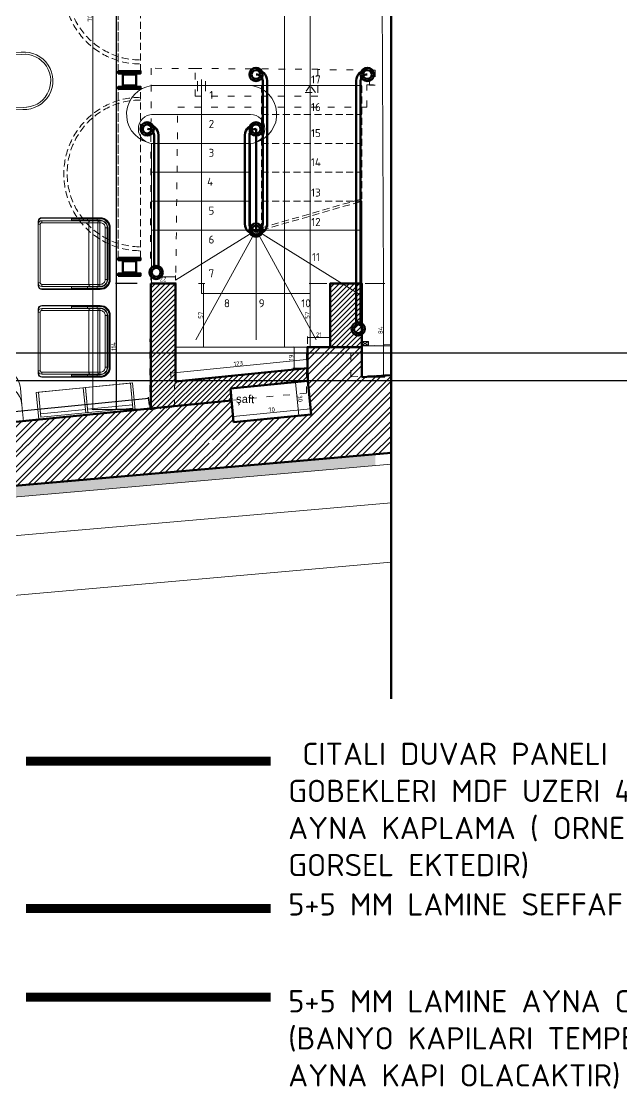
# Model space of a CAD drawing. Header units: inches. Extents: x -3731 to -279, y 59992 to 62726.
# Drawn here: x -1651 to -1111, y 60049 to 61009 of the extents above; entities that cross this region are included whole.
import ezdxf

# ---------------------------------------------------------------- set-up
doc = ezdxf.new("R2010")
doc.units = ezdxf.units.IN
for name, pattern in [('ACAD_ISO03W100', [30, 12, -18]), ('DASHED2', [9.525, 6.35, -3.175]), ('HIDDEN', [9.525, 6.35, -3.175])]:
    doc.linetypes.add(name, pattern=pattern)
for name, color, linetype, lineweight in [('A-DUVAR 0.50', 40, 'Continuous', 50), ('A-YAZI 0.09', 41, 'Continuous', 9), ('A-YAZI 0.15', 190, 'Continuous', 15), ('Auto-Alcipan', 41, 'Continuous', 20), ('Auto-Merdiven', 163, 'Continuous', 9), ('Auto-Mermer', 190, 'Continuous', 15), ('Auto-Metal', 71, 'Continuous', 18), ('Auto-Olcu', 33, 'Continuous', 15), ('Auto-Silik', 251, 'Continuous', 5), ('Auto-Silik_Cizgiler', 47, 'Continuous', 9), ('Auto-SilikCizgiler', 251, 'Continuous', 9), ('Auto-Tefris', 32, 'Continuous', 9), ('BACAHATCH', 8, 'Continuous', 13), ('yazi mekan 020', 9, 'Continuous', 20)]:
    doc.layers.add(name, color=color, linetype=linetype, lineweight=lineweight)
doc.layers.add('S2000-025 Antet', color=7, linetype='Continuous')
doc.layers.add('VİTRACONT', color=1, linetype='Continuous')
doc.styles.add('1-20', font='isocpeur.ttf', dxfattribs={"height": 4})
doc.styles.get("Standard").update_dxf_attribs({"font": 'arial.ttf'})
doc.styles.add('swis721cnbt10', font='isocpeur.ttf', dxfattribs={"height": 10})
doc.dimstyles.new('ölçü 1_20', dxfattribs={"dimtxt": 4, "dimasz": 1, "dimexe": 1, "dimexo": 3, "dimtad": 1, "dimdec": 0, "dimtxsty": '1-20', "dimblk": 'ARCHTICK', "dimcen": 1.5, "dimclrd": 256, "dimclre": 256, "dimclrt": 256, "dimadec": 0, "dimazin": 0, "dimtfac": 1, "dimtdec": 0, "dimtmove": 0, "dimatfit": 3, "dimldrblk": 'ARCHTICK', "dimfxl": 1, "dimlwd": -1, "dimlwe": -1, "dimarcsym": 0})
pattern_1 = [(45, (30432.413, 976.715), (-6.7351921, 6.7351921), []), (45, (30436.903, 976.715), (-6.7351921, 6.7351921), [])]

# ---------------------------------------------------------------- blocks, each defined once
blk = doc.blocks.new('_ARCHTICK')
at = {"color": 0, "linetype": 'ByBlock', "const_width": 0.15}
blk.add_lwpolyline([(-0.5, -0.5), (0.5, 0.5)], dxfattribs=at)
blk = doc.blocks.new('*D95')
at = {"layer": 'Auto-Olcu', "ltscale": 5, "transparency": 16777216}
for p, q in [((-1396.03, 60685.68), (-1405.01, 60684.8)), ((-1404.01, 60684.9), (-1401.02, 60654.57)), ((-1393.03, 60655.36), (-1402.01, 60654.48))]:
    blk.add_line(p, q, dxfattribs=at)
at = {"layer": 'DEFPOINTS', "color": 0, "ltscale": 5, "transparency": 16777216}
for p in [(-1393.04, 60685.98), (-1401.02, 60654.57), (-1390.05, 60655.66)]:
    blk.add_point(p, dxfattribs=at)
at = {"layer": 'Auto-Olcu', "ltscale": 5, "transparency": 16777216}
for p, rotation in [((-1404.01, 60684.9), 95.63713776760653), ((-1401.02, 60654.57), 275.6371377676065)]:
    blk.add_blockref('_ARCHTICK', p, dxfattribs=dict(at, rotation=rotation))
at = {"layer": 'Auto-Olcu', "ltscale": 5, "transparency": 16777216, "insert": (-1399.9, 60669.99), "char_height": 4, "attachment_point": 5, "rotation": 275.63714, "style": '1-20'}
blk.add_mtext('30', dxfattribs=at)
blk = doc.blocks.new('*D96')
at = {"layer": 'Auto-Olcu', "ltscale": 5, "transparency": 16777216}
for p, q in [((-1460, 60651.77), (-1460.31, 60654.82)), ((-1460.21, 60653.83), (-1390.55, 60660.7)), ((-1390.34, 60658.64), (-1390.64, 60661.7))]:
    blk.add_line(p, q, dxfattribs=at)
at = {"layer": 'DEFPOINTS', "color": 0, "ltscale": 5, "transparency": 16777216}
for p in [(-1390.55, 60660.7), (-1390.05, 60655.66), (-1459.71, 60648.78)]:
    blk.add_point(p, dxfattribs=at)
at = {"layer": 'Auto-Olcu', "ltscale": 5, "transparency": 16777216}
for p, rotation in [((-1460.21, 60653.83), 185.637137767599), ((-1390.55, 60660.7), 5.637137767599007)]:
    blk.add_blockref('_ARCHTICK', p, dxfattribs=dict(at, rotation=rotation))
at = {"layer": 'Auto-Olcu', "ltscale": 5, "transparency": 16777216, "insert": (-1425.63, 60659.88), "char_height": 4, "attachment_point": 5, "rotation": 5.63714, "style": '1-20'}
blk.add_mtext('70', dxfattribs=at)
blk = doc.blocks.new('*D135')
at = {"layer": 'Auto-Olcu', "ltscale": 5, "transparency": 16777216}
for p, q in [((-1491.35, 60773.52), (-1485.71, 60773.52)), ((-1486.71, 60773.52), (-1486.72, 60716.35)), ((-1491.36, 60716.36), (-1485.72, 60716.35))]:
    blk.add_line(p, q, dxfattribs=at)
at = {"layer": 'DEFPOINTS', "color": 0, "ltscale": 5, "transparency": 16777216}
for p in [(-1494.35, 60773.52), (-1494.36, 60716.36), (-1486.72, 60716.35)]:
    blk.add_point(p, dxfattribs=at)
at = {"layer": 'Auto-Olcu', "ltscale": 5, "transparency": 16777216}
for p, rotation in [((-1486.71, 60773.52), 89.9909051045789), ((-1486.72, 60716.35), 269.9909051045789)]:
    blk.add_blockref('_ARCHTICK', p, dxfattribs=dict(at, rotation=rotation))
at = {"layer": 'Auto-Olcu', "ltscale": 5, "transparency": 16777216, "insert": (-1489.34, 60744.94), "char_height": 4, "attachment_point": 5, "rotation": 89.99091, "style": '1-20'}
blk.add_mtext('57', dxfattribs=at)
blk = doc.blocks.new('*D136')
at = {"layer": 'Auto-Olcu', "ltscale": 5, "transparency": 16777216}
for p, q in [((-1516.42, 60692.92), (-1394.15, 60704.99)), ((-1393.69, 60700.31), (-1394.25, 60705.99)), ((-1515.96, 60688.24), (-1516.52, 60693.91))]:
    blk.add_line(p, q, dxfattribs=at)
at = {"layer": 'DEFPOINTS', "color": 0, "ltscale": 5, "transparency": 16777216}
for p in [(-1394.15, 60704.99), (-1393.39, 60697.33), (-1515.67, 60685.26)]:
    blk.add_point(p, dxfattribs=at)
at = {"layer": 'Auto-Olcu', "ltscale": 5, "transparency": 16777216}
for p, rotation in [((-1394.15, 60704.99), 5.639309494919774), ((-1516.42, 60692.92), 185.6393094949198)]:
    blk.add_blockref('_ARCHTICK', p, dxfattribs=dict(at, rotation=rotation))
at = {"layer": 'Auto-Olcu', "ltscale": 5, "transparency": 16777216, "insert": (-1455.54, 60701.57), "char_height": 4, "attachment_point": 5, "rotation": 5.63931, "style": '1-20'}
blk.add_mtext('123', dxfattribs=at)
blk = doc.blocks.new('*D137')
at = {"layer": 'Auto-Olcu', "ltscale": 5, "transparency": 16777216}
for p, q in [((-1396.39, 60716.36), (-1406.35, 60716.36)), ((-1405.35, 60697.33), (-1405.35, 60716.36)), ((-1396.39, 60697.33), (-1406.35, 60697.33))]:
    blk.add_line(p, q, dxfattribs=at)
at = {"layer": 'DEFPOINTS', "color": 0, "ltscale": 5, "transparency": 16777216}
for p in [(-1405.35, 60716.36), (-1393.39, 60716.36), (-1393.39, 60697.33)]:
    blk.add_point(p, dxfattribs=at)
at = {"layer": 'Auto-Olcu', "ltscale": 5, "transparency": 16777216}
for p, rotation in [((-1405.35, 60716.36), 90), ((-1405.35, 60697.33), 270)]:
    blk.add_blockref('_ARCHTICK', p, dxfattribs=dict(at, rotation=rotation))
at = {"layer": 'Auto-Olcu', "ltscale": 5, "transparency": 16777216, "insert": (-1407.97, 60706.84), "char_height": 4, "attachment_point": 5, "rotation": 90, "style": '1-20'}
blk.add_mtext('19', dxfattribs=at)
blk = doc.blocks.new('*D138')
at = {"layer": 'Auto-Olcu', "ltscale": 5, "transparency": 16777216}
for p, q in [((-1393.39, 60719.36), (-1393.39, 60725.84)), ((-1393.39, 60724.84), (-1372.84, 60724.84)), ((-1372.84, 60719.36), (-1372.84, 60725.84))]:
    blk.add_line(p, q, dxfattribs=at)
at = {"layer": 'DEFPOINTS', "color": 0, "ltscale": 5, "transparency": 16777216}
for p in [(-1372.84, 60724.84), (-1393.39, 60716.36), (-1372.84, 60716.36)]:
    blk.add_point(p, dxfattribs=at)
at = {"layer": 'Auto-Olcu', "ltscale": 5, "transparency": 16777216, "rotation": 180}
blk.add_blockref('_ARCHTICK', (-1393.39, 60724.84), dxfattribs=at)
at = {"layer": 'Auto-Olcu', "ltscale": 5, "transparency": 16777216}
blk.add_blockref('_ARCHTICK', (-1372.84, 60724.84), dxfattribs=at)
at = {"layer": 'Auto-Olcu', "ltscale": 5, "transparency": 16777216, "insert": (-1383.11, 60727.46), "char_height": 4, "attachment_point": 5, "style": '1-20'}
blk.add_mtext('21', dxfattribs=at)
blk = doc.blocks.new('*D140')
at = {"layer": 'Auto-Olcu', "ltscale": 5, "transparency": 16777216}
for p, q in [((-1341.48, 61308.94), (-1326.51, 61309.01)), ((-1327.51, 61309.01), (-1324.82, 60773.62)), ((-1341.48, 60773.53), (-1323.82, 60773.62))]:
    blk.add_line(p, q, dxfattribs=at)
at = {"layer": 'DEFPOINTS', "color": 0, "ltscale": 5, "transparency": 16777216}
for p in [(-1344.48, 61308.92), (-1344.48, 60773.52), (-1324.82, 60773.62)]:
    blk.add_point(p, dxfattribs=at)
at = {"layer": 'Auto-Olcu', "ltscale": 5, "transparency": 16777216}
for p, rotation in [((-1327.51, 61309.01), 90.28852393795597), ((-1324.82, 60773.62), 270.288523937956)]:
    blk.add_blockref('_ARCHTICK', p, dxfattribs=dict(at, rotation=rotation))
at = {"layer": 'Auto-Olcu', "ltscale": 5, "transparency": 16777216, "insert": (-1323.54, 61041.33), "char_height": 4, "attachment_point": 5, "rotation": 270.28852, "style": '1-20'}
blk.add_mtext('535', dxfattribs=at)
blk = doc.blocks.new('*D141')
at = {"layer": 'Auto-Olcu', "ltscale": 5, "transparency": 16777216}
for p, q in [((-1341.48, 60773.52), (-1323.86, 60773.52)), ((-1324.86, 60773.52), (-1324.86, 60689.31)), ((-1341.48, 60689.31), (-1323.86, 60689.31))]:
    blk.add_line(p, q, dxfattribs=at)
at = {"layer": 'DEFPOINTS', "color": 0, "ltscale": 5, "transparency": 16777216}
for p in [(-1344.48, 60773.52), (-1344.48, 60689.31), (-1324.86, 60689.31)]:
    blk.add_point(p, dxfattribs=at)
at = {"layer": 'Auto-Olcu', "ltscale": 5, "transparency": 16777216}
for p, rotation in [((-1324.86, 60773.52), 90), ((-1324.86, 60689.31), 270)]:
    blk.add_blockref('_ARCHTICK', p, dxfattribs=dict(at, rotation=rotation))
at = {"layer": 'Auto-Olcu', "ltscale": 5, "transparency": 16777216, "insert": (-1327.49, 60731.41), "char_height": 4, "attachment_point": 5, "rotation": 90, "style": '1-20'}
blk.add_mtext('84', dxfattribs=at)
blk = doc.blocks.new('*D143')
at = {"layer": 'Auto-Olcu', "ltscale": 5, "transparency": 16777216}
for p, q in [((-1376.07, 61308.92), (-1391.85, 61308.92)), ((-1390.85, 61308.92), (-1390.86, 60773.52)), ((-1375.84, 60773.52), (-1391.86, 60773.52))]:
    blk.add_line(p, q, dxfattribs=at)
at = {"layer": 'DEFPOINTS', "color": 0, "ltscale": 5, "transparency": 16777216}
for p in [(-1373.07, 61308.92), (-1390.86, 60773.52), (-1372.84, 60773.52)]:
    blk.add_point(p, dxfattribs=at)
at = {"layer": 'Auto-Olcu', "ltscale": 5, "transparency": 16777216}
for p, rotation in [((-1390.85, 61308.92), 89.99893889275977), ((-1390.86, 60773.52), 269.9989388927598)]:
    blk.add_blockref('_ARCHTICK', p, dxfattribs=dict(at, rotation=rotation))
at = {"layer": 'Auto-Olcu', "ltscale": 5, "transparency": 16777216, "insert": (-1393.48, 61041.22), "char_height": 4, "attachment_point": 5, "rotation": 89.99894, "style": '1-20'}
blk.add_mtext('535', dxfattribs=at)
blk = doc.blocks.new('*D144')
at = {"layer": 'Auto-Olcu', "ltscale": 5, "transparency": 16777216}
for p, q in [((-1375.84, 60773.52), (-1391.86, 60773.52)), ((-1390.86, 60773.52), (-1390.86, 60716.36)), ((-1375.84, 60716.36), (-1391.86, 60716.36))]:
    blk.add_line(p, q, dxfattribs=at)
at = {"layer": 'DEFPOINTS', "color": 0, "ltscale": 5, "transparency": 16777216}
for p in [(-1372.84, 60773.52), (-1390.86, 60716.36), (-1372.84, 60716.36)]:
    blk.add_point(p, dxfattribs=at)
at = {"layer": 'Auto-Olcu', "ltscale": 5, "transparency": 16777216}
for p, rotation in [((-1390.86, 60773.52), 89.99893889275977), ((-1390.86, 60716.36), 269.9989388927598)]:
    blk.add_blockref('_ARCHTICK', p, dxfattribs=dict(at, rotation=rotation))
at = {"layer": 'Auto-Olcu', "ltscale": 5, "transparency": 16777216, "insert": (-1393.49, 60744.94), "char_height": 4, "attachment_point": 5, "rotation": 89.99894, "style": '1-20'}
blk.add_mtext('57', dxfattribs=at)
blk = doc.blocks.new('*D145')
at = {"layer": 'Auto-Olcu', "ltscale": 5, "transparency": 16777216}
for p, q in [((-1375.8, 61442.69), (-1415, 61442.7)), ((-1414.04, 60716.36), (-1414, 61442.7)), ((-1375.84, 60716.36), (-1415.04, 60716.36))]:
    blk.add_line(p, q, dxfattribs=at)
at = {"layer": 'DEFPOINTS', "color": 0, "ltscale": 5, "transparency": 16777216}
for p in [(-1414, 61442.7), (-1372.8, 61442.69), (-1372.84, 60716.36)]:
    blk.add_point(p, dxfattribs=at)
at = {"layer": 'Auto-Olcu', "ltscale": 5, "transparency": 16777216}
for p, rotation in [((-1414, 61442.7), 89.99695626292811), ((-1414.04, 60716.36), 269.9969562629281)]:
    blk.add_blockref('_ARCHTICK', p, dxfattribs=dict(at, rotation=rotation))
at = {"layer": 'Auto-Olcu', "ltscale": 5, "transparency": 16777216, "insert": (-1416.64, 61079.53), "char_height": 4, "attachment_point": 5, "rotation": 89.99696, "style": '1-20'}
blk.add_mtext('726', dxfattribs=at)
blk = doc.blocks.new('*D152')
at = {"layer": 'Auto-Olcu', "ltscale": 5, "transparency": 16777216}
for p, q in [((-1546.54, 61367.55), (-1587.34, 61367.55)), ((-1586.34, 61367.55), (-1586.34, 60660.02)), ((-1546.98, 60660.02), (-1587.34, 60660.02))]:
    blk.add_line(p, q, dxfattribs=at)
at = {"layer": 'DEFPOINTS', "color": 0, "ltscale": 5, "transparency": 16777216}
for p in [(-1543.54, 61367.55), (-1586.34, 60660.02), (-1543.98, 60660.02)]:
    blk.add_point(p, dxfattribs=at)
at = {"layer": 'Auto-Olcu', "ltscale": 5, "transparency": 16777216}
for p, rotation in [((-1586.34, 61367.55), 90), ((-1586.34, 60660.02), 270)]:
    blk.add_blockref('_ARCHTICK', p, dxfattribs=dict(at, rotation=rotation))
at = {"layer": 'Auto-Olcu', "ltscale": 5, "transparency": 16777216, "insert": (-1588.96, 61013.78), "char_height": 4, "attachment_point": 5, "rotation": 90, "style": '1-20'}
blk.add_mtext('708', dxfattribs=at)
blk = doc.blocks.new('fjtyu')
at = {"layer": 'Auto-Metal'}
for p, q in [((5.8, 3.8), (0.2, 0.2)), ((5.8, 0.2), (0.2, 3.8))]:
    blk.add_line(p, q, dxfattribs=at)
for points in [[(0, 4), (6, 4), (6, 0), (0, 0)], [(0.2, 3.8), (5.8, 3.8), (5.8, 0.2), (0.2, 0.2)]]:
    blk.add_lwpolyline(points, close=True, dxfattribs=at)
blk = doc.blocks.new('mghh')
at = {"layer": 'A-DUVAR 0.50'}
for points in [[(-66467.04, 54547.04), (-66467.04, 54567.04), (-66465.04, 54567.04), (-66465.04, 54547.04)], [(-66465.04, 54552.04), (-66465.04, 54562.04), (-66464.04, 54562.04), (-66464.04, 54552.04)], [(-66454.04, 54563.04), (-66454.04, 54551.04), (-66464.04, 54551.04), (-66464.04, 54563.04)], [(-66453.04, 54552.04), (-66453.04, 54562.04), (-66454.04, 54562.04), (-66454.04, 54552.04)], [(-66451.04, 54547.04), (-66451.04, 54567.04), (-66453.04, 54567.04), (-66453.04, 54547.04)], [(-66299.04, 54547.04), (-66299.04, 54567.04), (-66297.04, 54567.04), (-66297.04, 54547.04)], [(-66297.04, 54552.04), (-66297.04, 54562.04), (-66296.04, 54562.04), (-66296.04, 54552.04)], [(-66286.04, 54563.04), (-66286.04, 54551.04), (-66296.04, 54551.04), (-66296.04, 54563.04)], [(-66285.04, 54552.04), (-66285.04, 54562.04), (-66286.04, 54562.04), (-66286.04, 54552.04)], [(-66283.04, 54547.04), (-66283.04, 54567.04), (-66285.04, 54567.04), (-66285.04, 54547.04)], [(-66131.04, 54547.04), (-66131.04, 54567.04), (-66129.04, 54567.04), (-66129.04, 54547.04)], [(-66131.04, 54547.04), (-66131.04, 54567.04), (-66129.04, 54567.04), (-66129.04, 54547.04)], [(-66129.04, 54552.04), (-66129.04, 54562.04), (-66128.04, 54562.04), (-66128.04, 54552.04)], [(-66118.04, 54563.04), (-66118.04, 54551.04), (-66128.04, 54551.04), (-66128.04, 54563.04)], [(-66117.04, 54552.04), (-66117.04, 54562.04), (-66118.04, 54562.04), (-66118.04, 54552.04)], [(-66115.04, 54547.04), (-66115.04, 54567.04), (-66117.04, 54567.04), (-66117.04, 54547.04)], [(-65963.04, 54547.04), (-65963.04, 54567.04), (-65961.04, 54567.04), (-65961.04, 54547.04)], [(-65963.04, 54547.04), (-65963.04, 54567.04), (-65961.04, 54567.04), (-65961.04, 54547.04)], [(-65961.04, 54552.04), (-65961.04, 54562.04), (-65960.04, 54562.04), (-65960.04, 54552.04)], [(-65950.04, 54563.04), (-65950.04, 54551.04), (-65960.04, 54551.04), (-65960.04, 54563.04)], [(-65949.04, 54552.04), (-65949.04, 54562.04), (-65950.04, 54562.04), (-65950.04, 54552.04)], [(-65947.04, 54547.04), (-65947.04, 54567.04), (-65949.04, 54567.04), (-65949.04, 54547.04)]]:
    blk.add_lwpolyline(points, close=True, dxfattribs=at)
at = {"layer": 'Auto-Silik', "linetype": 'HIDDEN'}
for p, q in [((-66299.04, 54567.04), (-66451.04, 54567.04)), ((-66131.04, 54567.04), (-66283.04, 54567.04)), ((-65963.04, 54567.04), (-66115.04, 54567.04)), ((-66299.04, 54547.04), (-66451.04, 54547.04)), ((-66131.04, 54547.04), (-66283.04, 54547.04)), ((-65963.04, 54547.04), (-66115.04, 54547.04))]:
    blk.add_line(p, q, dxfattribs=at)
for centre in [(-66375.04, 54567.04), (-66207.04, 54567.04), (-66039.04, 54567.04)]:
    blk.add_arc(centre, 66, 180, 0, dxfattribs=at)
blk = doc.blocks.new('*D36')
at = {"layer": 'Auto-Olcu', "ltscale": 5, "transparency": 16777216}
for p, q in [((-71840.47, 44944.75), (-71840.47, 44940.64)), ((-71818.23, 44941.64), (-71840.47, 44941.64)), ((-71818.23, 44944.75), (-71818.23, 44940.64))]:
    blk.add_line(p, q, dxfattribs=at)
at = {"layer": 'DEFPOINTS', "color": 0, "ltscale": 5, "transparency": 16777216}
for p in [(-71840.47, 44947.75), (-71840.47, 44941.64), (-71818.23, 44947.75)]:
    blk.add_point(p, dxfattribs=at)
at = {"layer": 'Auto-Olcu', "ltscale": 5, "transparency": 16777216, "rotation": 180}
blk.add_blockref('_ARCHTICK', (-71840.47, 44941.64), dxfattribs=at)
at = {"layer": 'Auto-Olcu', "ltscale": 5, "transparency": 16777216}
blk.add_blockref('_ARCHTICK', (-71818.23, 44941.64), dxfattribs=at)
at = {"layer": 'Auto-Olcu', "ltscale": 5, "transparency": 16777216, "insert": (-71829.35, 44944.26), "char_height": 4, "attachment_point": 5, "style": '1-20'}
blk.add_mtext('22', dxfattribs=at)
blk = doc.blocks.new('mhjghj')
at = {"layer": 'Auto-Tefris'}
for p, q in [((8354.12, -2954.26), (8369.87, -2954.26)), ((8354.12, -2954.57), (8369.87, -2954.57)), ((8354.12, -2954.89), (8369.87, -2954.89)), ((8369.87, -2955.83), (8354.12, -2955.83)), ((8354.12, -2957.41), (8354.12, -2956.15)), ((8369.87, -2956.15), (8354.12, -2956.15)), ((8369.87, -2957.41), (8354.12, -2957.41)), ((8386.36, -2954.26), (8369.87, -2954.26)), ((8386.36, -2954.57), (8369.87, -2954.57)), ((8386.36, -2954.89), (8369.87, -2954.89)), ((8369.87, -2955.83), (8386.36, -2955.83)), ((8369.87, -2956.15), (8386.36, -2956.15)), ((8369.87, -2957.41), (8386.36, -2957.41)), ((8386.36, -2957.41), (8386.36, -2956.15)), ((8347.82, -2960.56), (8347.82, -2994.22)), ((8348.13, -2960.56), (8348.13, -2962.45)), ((8348.13, -2962.45), (8348.13, -2968.23)), ((8348.45, -2962.45), (8348.13, -2962.45)), ((8348.45, -2960.56), (8348.45, -2962.45)), ((8349.39, -2962.45), (8348.45, -2962.45)), ((8348.45, -2962.45), (8348.45, -2968.53)), ((8349.39, -2962.45), (8349.39, -2960.56)), ((8349.39, -2968.53), (8349.39, -2962.45)), ((8349.71, -2962.45), (8349.39, -2962.45)), ((8349.71, -2960.56), (8349.71, -2960.85)), ((8349.71, -2962.45), (8349.71, -2960.85)), ((8350.97, -2960.85), (8349.71, -2960.85)), ((8349.71, -2968.23), (8349.71, -2962.45)), ((8350.97, -2960.56), (8350.97, -2960.85)), ((8350.97, -2962.07), (8350.97, -2960.85)), ((8350.97, -2960.85), (8369.87, -2960.85)), ((8350.97, -2967.64), (8350.97, -2962.07)), ((8350.97, -2962.07), (8369.87, -2962.07)), ((8389.51, -2960.85), (8369.87, -2960.85)), ((8389.51, -2962.07), (8369.87, -2962.07)), ((8389.51, -2960.56), (8389.51, -2960.85)), ((8389.51, -2962.07), (8389.51, -2960.85)), ((8389.51, -2960.85), (8390.77, -2960.85)), ((8389.51, -2967.64), (8389.51, -2962.07)), ((8390.77, -2960.56), (8390.77, -2960.85)), ((8390.77, -2962.45), (8390.77, -2960.85)), ((8390.77, -2968.23), (8390.77, -2962.45)), ((8390.77, -2962.45), (8391.08, -2962.45)), ((8391.08, -2962.45), (8391.08, -2960.56)), ((8391.08, -2968.53), (8391.08, -2962.45)), ((8391.08, -2962.45), (8392.03, -2962.45)), ((8392.03, -2960.56), (8392.03, -2962.45)), ((8392.03, -2962.45), (8392.03, -2968.53)), ((8392.03, -2962.45), (8392.34, -2962.45)), ((8392.34, -2960.56), (8392.34, -2962.45)), ((8392.34, -2962.45), (8392.34, -2968.23)), ((8392.66, -2960.56), (8392.66, -2994.22)), ((8348.13, -2968.24), (8348.13, -2978.1)), ((8349.39, -2968.53), (8348.45, -2968.53)), ((8348.45, -2968.53), (8348.45, -2978.42)), ((8349.39, -2978.42), (8349.39, -2968.53)), ((8349.71, -2972.84), (8349.71, -2968.24)), ((8349.71, -2997.05), (8349.71, -2972.84)), ((8350.97, -2967.68), (8350.97, -2967.64)), ((8369.87, -2967.64), (8350.97, -2967.64)), ((8350.97, -2967.68), (8369.87, -2967.68)), ((8350.97, -2997.05), (8350.97, -2967.68)), ((8369.87, -2967.64), (8389.51, -2967.64)), ((8389.51, -2967.68), (8369.87, -2967.68)), ((8389.51, -2967.68), (8389.51, -2967.64)), ((8389.51, -2997.05), (8389.51, -2967.68)), ((8390.77, -2972.84), (8390.77, -2968.24)), ((8390.77, -2997.05), (8390.77, -2972.84)), ((8391.08, -2978.42), (8391.08, -2968.53)), ((8391.08, -2968.53), (8392.03, -2968.53)), ((8392.03, -2968.53), (8392.03, -2978.42)), ((8392.34, -2968.24), (8392.34, -2978.1)), ((8348.13, -2978.11), (8348.13, -2994.22)), ((8349.39, -2978.42), (8348.45, -2978.42)), ((8391.08, -2978.42), (8392.03, -2978.42)), ((8392.34, -2978.11), (8392.34, -2994.22)), ((8347.82, -2997.05), (8347.82, -2994.22)), ((8348.13, -2997.05), (8348.13, -2994.22)), ((8350.97, -2997.05), (8349.71, -2997.05)), ((8350.77, -2998.94), (8350.02, -2998.94)), ((8351.91, -2999.26), (8350.02, -2999.26)), ((8351.91, -2999.26), (8351.91, -2998)), ((8369.87, -2998), (8351.91, -2998)), ((8351.91, -2999.26), (8388.56, -2999.26)), ((8369.87, -2998), (8388.56, -2998)), ((8388.56, -2999.26), (8388.56, -2998)), ((8388.56, -2999.26), (8390.45, -2999.26)), ((8389.51, -2997.05), (8390.77, -2997.05)), ((8389.7, -2998.94), (8390.45, -2998.94)), ((8392.34, -2997.05), (8392.34, -2994.22)), ((8392.66, -2997.05), (8392.66, -2994.22))]:
    blk.add_line(p, q, dxfattribs=at)
blk.add_lwpolyline([(8390.45, -2999.26, 0.414214), (8392.66, -2997.05), (8392.66, -2960.56, 0.414214), (8386.36, -2954.26), (8354.12, -2954.26, 0.414214), (8347.82, -2960.56), (8347.82, -2997.05, 0.414214), (8350.02, -2999.26)], format="xyb", close=True, dxfattribs=at)
for centre, radius, start, end in [((8354.12, -2960.56), 6.3, 90, 180), ((8354.12, -2960.56), 5.99, 90, 180), ((8354.11, -2960.56), 3.15, 89.99335, 180.00665), ((8386.36, -2960.56), 6.3, 360, 90), ((8386.36, -2960.56), 5.98, 0, 90), ((8386.36, -2960.56), 3.15, 359.99335, 90.00665), ((8350.97, -2966.42), 1.26, 180.3951, 181.34737), ((8350.97, -2966.42), 1.26, 186.25296, 270), ((8389.51, -2966.42), 1.26, 270, 353.74704), ((8389.51, -2966.42), 1.26, 358.65263, 359.6049), ((8350.02, -2997.05), 2.2, 180, 270), ((8350.02, -2997.05), 1.89, 180, 270), ((8351.91, -2997.05), 2.2, 179.99506, 270.00494), ((8351.91, -2997.05), 0.945, 179.99506, 270.00494), ((8388.56, -2997.05), 2.2, 269.99506, 0.00494), ((8388.56, -2997.05), 0.945, 269.99506, 0.00494), ((8390.45, -2997.05), 2.21, 270, 0), ((8390.45, -2997.05), 1.89, 270, 0)]:
    blk.add_arc(centre, radius, start, end, dxfattribs=at)
for points, knots in [([(8354.12, -2954.89), (8353.4, -2954.89), (8351.92, -2955.17), (8349.99, -2956.43), (8348.73, -2958.36), (8348.44, -2959.84), (8348.45, -2960.56)], [0, 0, 0, 0, 33.925525, 70.684049, 107.442573, 141.368098, 141.368098, 141.368098, 141.368098]), ([(8354.12, -2955.83), (8353.52, -2955.83), (8352.28, -2956.07), (8350.68, -2957.12), (8349.63, -2958.73), (8349.39, -2959.96), (8349.39, -2960.56)], [0, 0, 0, 0, 28.271271, 58.903374, 89.535478, 117.806748, 117.806748, 117.806748, 117.806748]), ([(8354.12, -2956.15), (8353.56, -2956.15), (8352.41, -2956.37), (8350.91, -2957.35), (8349.93, -2958.85), (8349.7, -2960), (8349.71, -2960.56)], [0, 0, 0, 0, 18.847514, 39.268916, 59.690318, 78.537832, 78.537832, 78.537832, 78.537832]), ([(8386.36, -2954.89), (8387.07, -2954.89), (8388.55, -2955.17), (8390.48, -2956.43), (8391.74, -2958.36), (8392.03, -2959.84), (8392.03, -2960.56)], [0, 0, 0, 0, 33.925525, 70.684049, 107.442573, 141.368098, 141.368098, 141.368098, 141.368098]), ([(8386.36, -2955.83), (8386.95, -2955.83), (8388.19, -2956.07), (8389.79, -2957.12), (8390.84, -2958.73), (8391.08, -2959.96), (8391.08, -2960.56)], [0, 0, 0, 0, 28.271271, 58.903374, 89.535478, 117.806748, 117.806748, 117.806748, 117.806748]), ([(8386.36, -2956.15), (8386.91, -2956.15), (8388.06, -2956.37), (8389.56, -2957.35), (8390.55, -2958.85), (8390.77, -2960), (8390.77, -2960.56)], [0, 0, 0, 0, 18.847514, 39.268916, 59.690318, 78.537832, 78.537832, 78.537832, 78.537832]), ([(8348.13, -2978.1), (8348.13, -2978.12), (8348.13, -2978.16), (8348.16, -2978.24), (8348.21, -2978.33), (8348.32, -2978.41), (8348.4, -2978.42), (8348.45, -2978.42)], [0, 0, 0, 0, 0.989477, 1.994173, 3.98896, 5.990466, 7.992811, 7.992811, 7.992811, 7.992811]), ([(8349.39, -2978.42), (8349.41, -2978.42), (8349.44, -2978.42), (8349.52, -2978.4), (8349.61, -2978.34), (8349.68, -2978.24), (8349.7, -2978.15), (8349.7, -2978.11)], [0, 0, 0, 0, 0.807232, 1.80366, 3.801262, 5.798793, 7.743677, 7.743677, 7.743677, 7.743677]), ([(8391.08, -2978.42), (8391.06, -2978.42), (8391.03, -2978.42), (8390.95, -2978.4), (8390.86, -2978.34), (8390.79, -2978.24), (8390.77, -2978.15), (8390.77, -2978.11)], [0, 0, 0, 0, 0.807232, 1.80366, 3.801262, 5.798793, 7.743677, 7.743677, 7.743677, 7.743677]), ([(8392.34, -2978.1), (8392.34, -2978.12), (8392.34, -2978.16), (8392.31, -2978.24), (8392.26, -2978.33), (8392.15, -2978.41), (8392.07, -2978.42), (8392.03, -2978.42)], [0, 0, 0, 0, 0.989477, 1.994173, 3.98896, 5.990466, 7.992811, 7.992811, 7.992811, 7.992811])]:
    blk.add_open_spline(points, degree=3, knots=knots, dxfattribs=at)
for points, weights in [([(8349.71, -2960.85), (8349.71, -2962.07), (8350.97, -2962.07)], [1, 0.707106781187, 1]), ([(8350.97, -2967.64), (8349.71, -2967.64), (8349.71, -2966.42)], [1, 0.707106781187, 1]), ([(8390.77, -2960.85), (8390.77, -2962.07), (8389.51, -2962.07)], [1, 0.707106781187, 1]), ([(8389.51, -2967.64), (8390.77, -2967.64), (8390.77, -2966.42)], [1, 0.707106781187, 1]), ([(8348.45, -2968.53), (8348.13, -2968.53), (8348.13, -2968.23)], [1, 0.707106781014, 1]), ([(8349.71, -2968.23), (8349.71, -2968.53), (8349.39, -2968.53)], [1, 0.707106781015, 1]), ([(8390.77, -2968.23), (8390.77, -2968.53), (8391.08, -2968.53)], [1, 0.707106781015, 1]), ([(8392.03, -2968.53), (8392.34, -2968.53), (8392.34, -2968.23)], [1, 0.707106781014, 1])]:
    blk.add_rational_spline(points, weights, degree=2, dxfattribs=at)
blk = doc.blocks.new('RT2')
at = {"layer": 'Auto-Tefris'}
for p, q in [((142.9, -17093.6), (115, -17118.6)), ((190.6, -17139), (150.3, -17094)), ((137.9, -17101.6), (116.8, -17120.5)), ((161.1, -17169), (181.7, -17150.5)), ((162.7, -17171), (190.2, -17146.5)), ((114.3, -17166.7), (114.4, -17166.8)), ((114.4, -17166.8), (114.3, -17166.7))]:
    blk.add_line(p, q, dxfattribs=at)
for centre, radius, start, end in [((146.4, -17097.5), 5.25, 41.8311, 131.8311), ((131.5, -17105.6), 2.58, 11.2162, 72.446), ((135.4, -17102.1), 2.58, 11.2162, 72.446), ((140.8, -17143), 35.6, 127.0222, 315.6258), ((140.8, -17143), 32.9, 127.0222, 315.6258), ((180.9, -17153), 2.58, 11.2162, 72.446), ((186.7, -17142.6), 5.25, 311.8311, 41.8311), ((177, -17156.5), 2.58, 11.2162, 72.446)]:
    blk.add_arc(centre, radius, start, end, dxfattribs=at)
blk = doc.blocks.new('hjkhjky')
at = {"layer": 'A-DUVAR 0.50'}
for p, q in [((-72006.98, 44765.35), (-72006.98, 44985.21)), ((-72002.98, 44765.32), (-72002.98, 44984.97)), ((-71825.2, 44814.31), (-71825.2, 44934.41)), ((-71821.2, 44814.31), (-71821.2, 44934.18)), ((-71922.85, 44894.18), (-71922.85, 44854.25)), ((-71918.85, 44894.18), (-71918.85, 44854.25)), ((-71912.86, 44899.75), (-71912.86, 44808.75)), ((-71906.86, 44894.18), (-71906.86, 44854.25)), ((-71902.86, 44894.18), (-71902.86, 44854.25)), ((-71922.85, 44765.32), (-71922.85, 44854.25)), ((-71918.85, 44765.35), (-71918.85, 44854.25)), ((-71906.86, 44814.32), (-71906.86, 44854.25)), ((-71902.86, 44814.32), (-71902.86, 44854.25))]:
    blk.add_line(p, q, dxfattribs=at)
for centre, radius in [((-72004.78, 44988.55), 6), ((-72004.78, 44988.55), 4), ((-71822.99, 44937.75), 6), ((-71822.99, 44937.75), 4), ((-71912.86, 44899.75), 6), ((-71912.86, 44899.75), 4), ((-71912.86, 44808.75), 6), ((-71815, 44808.75), 6), ((-71912.86, 44808.75), 4), ((-71815, 44808.75), 4), ((-72012.98, 44759.75), 6), ((-71912.86, 44759.75), 6), ((-72012.98, 44759.75), 4), ((-71912.86, 44759.75), 4)]:
    blk.add_circle(centre, radius, dxfattribs=at)
for centre, radius, start, end in [((-71913.15, 44894.05), 9.7, 87.05094, 179.26285), ((-71912.56, 44894.05), 9.7, 0.73715, 92.94906), ((-71913.15, 44894.05), 5.7, 87.05094, 179.26285), ((-71912.56, 44894.05), 5.7, 0.73715, 92.94906), ((-71912.56, 44814.44), 9.7, 267.05094, 359.26285), ((-71912.56, 44814.44), 5.7, 267.05094, 359.26285), ((-71815.5, 44814.44), 9.7, 180.73715, 272.94906), ((-71815.5, 44814.44), 5.7, 180.73715, 272.94906), ((-72012.69, 44765.44), 9.7, 267.05094, 359.26285), ((-72012.69, 44765.44), 5.7, 267.05094, 359.26285), ((-71913.15, 44765.44), 9.7, 180.73715, 272.94906), ((-71913.15, 44765.44), 5.7, 180.73715, 272.94906)]:
    blk.add_arc(centre, radius, start, end, dxfattribs=at)
at = {"layer": 'Auto-Merdiven'}
for p, q in [((-71912.86, 44899.75), (-71967.01, 44998.54)), ((-71912.86, 44820.75), (-71912.86, 44998.54)), ((-71912.86, 44899.75), (-71858.7, 44998.54)), ((-72007.98, 44958.89), (-71912.86, 44899.75)), ((-71840.47, 44944.75), (-71912.86, 44899.75)), ((-71818.86, 44947.75), (-71818.92, 44821.75)), ((-71818.88, 44899.75), (-72007.98, 44899.75)), ((-71907.86, 44821.75), (-71907.86, 44899.75)), ((-71818.89, 44873.75), (-71907.86, 44873.75)), ((-71818.91, 44847.75), (-71907.86, 44847.75)), ((-71818.92, 44821.75), (-71907.86, 44821.75)), ((-71818.93, 44795.75), (-71907.86, 44795.75)), ((-71818.94, 44769.75), (-72007.98, 44769.75)), ((-71867.51, 44765.82), (-71867.51, 44774.65)), ((-71860.35, 44765.82), (-71860.35, 44774.65))]:
    blk.add_line(p, q, dxfattribs=at)
at = {"layer": 'Auto-Merdiven', "linetype": 'DASHED2'}
for p, q in [((-71917.86, 44899.75), (-72007.98, 44873.75)), ((-71917.86, 44897.66), (-72007.98, 44871.66)), ((-71917.86, 44769.75), (-71917.86, 44897.66)), ((-71917.86, 44873.75), (-72007.98, 44873.75)), ((-72007.98, 44871.66), (-72007.98, 44769.75)), ((-71917.86, 44847.75), (-72007.98, 44847.75)), ((-71917.86, 44821.75), (-72007.98, 44821.75)), ((-71917.86, 44795.75), (-72007.98, 44795.75))]:
    blk.add_line(p, q, dxfattribs=at)
at = {"layer": 'Auto-Merdiven'}
blk.add_lwpolyline([(-71863.93, 44764.19), (-71863.93, 44956.82), (-71961.6, 44956.82), (-71961.6, 44887.13)], dxfattribs=at)
at = {"layer": 'Auto-Merdiven', "linetype": 'DASHED2'}
blk.add_lwpolyline([(-71961.6, 44885.05), (-71961.6, 44769.75), (-71957.12, 44775.89), (-71966.48, 44775.89), (-71961.6, 44769.75)], dxfattribs=at)
at = {"layer": 'Auto-Merdiven'}
for centre, radius, start, end in [((-71905.27, 44795.68), 26.19, 106.84757, 261.99578), ((-71907.86, 44808.75), 13, 90, 270), ((-71820, 44808.75), 13, 270, 90), ((-71822.59, 44795.68), 26.19, 278.00422, 73.15243)]:
    blk.add_arc(centre, radius, start, end, dxfattribs=at)
at = {"layer": 'Auto-Silik', "linetype": 'HIDDEN'}
for p, q in [((-72007.77, 44937.75), (-72007.98, 44937.75)), ((-72007.77, 44927.75), (-72007.98, 44927.75))]:
    blk.add_line(p, q, dxfattribs=at)
at = {"layer": 'yazi mekan 020', "char_height": 7.2, "attachment_point": 2, "rotation": 180, "style": 'swis721cnbt10'}
for s, insert in [('\\pi-165.6,l165.6;10', (-71957.84, 44961.92)), ('\\pi-165.6,l165.6;9', (-71917.93, 44961.92)), ('\\pi-165.6,l165.6;8', (-71886.74, 44961.92)), ('\\pi-165.6,l165.6;7', (-71872.72, 44935.04)), ('\\pi-165.6,l165.6;11', (-71966.76, 44920.34)), ('\\pi-165.6,l165.6;6', (-71872.72, 44904.62)), ('\\pi-165.6,l165.6;12', (-71966.76, 44888.81)), ('\\pi-165.6,l165.6;5', (-71872.72, 44878.62)), ('\\pi-165.6,l165.6;13', (-71966.76, 44862.36)), ('\\pi-165.6,l165.6;4', (-71871.59, 44852.62)), ('\\pi-165.6,l165.6;14', (-71966.76, 44835.03)), ('\\pi-165.6,l165.6;3', (-71872.72, 44826.62)), ('\\pi-165.6,l165.6;15', (-71966.76, 44808.9)), ('\\pi-165.6,l165.6;2', (-71872.72, 44800.62)), ('\\pi-165.6,l165.6;16', (-71966.76, 44785.44)), ('\\pi-165.6,l165.6;1', (-71872.72, 44774.62)), ('\\pi-165.6,l165.6;17', (-71966.76, 44760.6))]:
    blk.add_mtext(s, dxfattribs=dict(at, insert=insert))
at = {"layer": 'Auto-Olcu', "ltscale": 5}
dim = blk.add_aligned_dim(p1=(-71818.23, 44947.75), p2=(-71840.47, 44947.75), distance=6.11, dimstyle='ölçü 1_20', dxfattribs=at)
dim.commit()
dim.dimension.update_dxf_attribs({"geometry": '*D36', "text_midpoint": (-71829.35, 44944.26)})

msp = doc.modelspace()

# ---------------------------------------------------------------- hatches: boundary and pattern name
at = {"layer": 'Auto-Silik_Cizgiler'}
h = msp.add_hatch(dxfattribs=at)
h.set_pattern_fill('ANSI31', color=256)
h.set_pattern_definition([(45, (18229.8632, 50678.4637), (-2.24506403, 2.24506403), [])])
h.paths.add_polyline_path([(-1534.27, 60659.83), (-1461.62, 60668.15), (-1462.7, 60679.1), (-1426.21, 60682.91), (-1412.07, 60684.1), (-1393.04, 60685.98), (-1393.39, 60697.33), (-1511.99, 60685.26), (-1511.99, 60773.6), (-1534.18, 60773.44)])
h = msp.add_hatch(dxfattribs=at)
h.set_pattern_fill('ANSI31', color=256)
h.set_pattern_definition([(45, (19520.1213, 46545.3443), (-2.24506403, 2.24506403), [])])
h.paths.add_polyline_path([(-1344.48, 60716.36), (-1372.84, 60716.36), (-1372.84, 60773.52), (-1344.48, 60773.52)])
h = msp.add_hatch(dxfattribs=at)
h.set_pattern_fill('ANSI32', color=256)
h.set_pattern_definition([(45, (18233.537, 50678.463), (-6.735192, 6.735192), []), (45, (18238.027, 50678.463), (-6.735192, 6.735192), [])])
h.paths.add_polyline_path([(-1511.99, 60761.08), (-1511.99, 60685.26), (-1511.91, 60761.08)])
h = msp.add_hatch(dxfattribs=at)
h.set_pattern_fill('ANSI32', color=256)
h.set_pattern_definition(pattern_1)
h.paths.add_polyline_path([(-1478.81, 60632.87), (-1483.36, 60629.68), (-1423.46, 60632.98), (-1477.41, 60630.43)], flags=16)
h.paths.add_polyline_path([(-2352.88, 60569.63), (-2350.05, 60540.95), (-2290.27, 60546.18), (-2293.11, 60574.86)], flags=16)
h.paths.add_polyline_path([(-1318.03, 60621.11), (-1318.03, 60691.09), (-1344.48, 60689.31), (-1344.48, 60716.36), (-1393.38, 60716.35), (-1393.39, 60697.33), (-1393.51, 60692.74), (-1393.04, 60685.98), (-1390.05, 60655.66), (-1459.71, 60648.78), (-1461.62, 60668.15), (-1496.34, 60664.72), (-1543.6, 60659.99), (-1543.6, 60660.02), (-1634.38, 60651.06), (-1634.37, 60629.13), (-1837.39, 60612.37), (-1837.38, 60631.04), (-1912.88, 60623.6), (-1912.88, 60660.6), (-1931.49, 60660.6), (-1931.49, 60665.6), (-1940.88, 60665.6), (-1940.88, 60603.88), (-2268.49, 60577.01), (-2268.49, 60654.95), (-2290.27, 60654.95), (-2290.27, 60546.18), (-2350.05, 60540.95), (-2352.71, 60570.1), (-2362.57, 60569.39), (-2362.56, 60569.28), (-2555.26, 60553.49), (-2555.26, 60545.09), (-2819.91, 60521.96), (-2818.01, 60500.15), (-2887.74, 60494.06), (-2889.65, 60515.86), (-3460.64, 60465.96), (-3520.39, 60428.64)])
h = msp.add_hatch(dxfattribs=at)
h.set_pattern_fill('ANSI32', color=256)
h.set_pattern_definition(pattern_1)
h.paths.add_polyline_path([(-1837.39, 60631.05), (-1837.38, 60612.47), (-1634.38, 60629.02), (-1634.37, 60651.09)])
at = {"layer": 'BACAHATCH'}
msp.add_hatch(color=256, dxfattribs=at).paths.add_polyline_path([(-1332.34, 60609.82), (-1332.34, 60619.86), (-1900.94, 60570.16), (-1900.94, 60560.13)])

# ---------------------------------------------------------------- linework, layer by layer
msp.add_lwpolyline([(-3013.92, 62696.89), (-288.92, 62696.89), (-288.92, 60710.91), (-3013.92, 60710.91)], close=True)
at = {"layer": 'A-DUVAR 0.50'}
for p, q in [((-1318.03, 62198.05), (-1318.03, 60399.84)), ((-1534.23, 60773.52), (-1511.98, 60773.52)), ((-1534.23, 60773.52), (-1534.23, 60659.85)), ((-1344.48, 60689.31), (-1344.48, 60716.36)), ((-1393.04, 60685.98), (-1393.39, 60697.33)), ((-1462.7, 60679.1), (-1393.04, 60685.98)), ((-1393.04, 60685.98), (-1390.05, 60655.66)), ((-1318.03, 60691.09), (-1344.48, 60689.31)), ((-1462.7, 60679.1), (-1459.71, 60648.78)), ((-1461.62, 60668.15), (-1912.88, 60623.6)), ((-1459.71, 60648.78), (-1390.05, 60655.66)), ((-2555.26, 60512.98), (-1318.03, 60621.11))]:
    msp.add_line(p, q, dxfattribs=at)
for points in [[(-1344.48, 60716.36), (-1393.38, 60716.36), (-1393.39, 60697.33), (-1511.99, 60685.26), (-1511.98, 60773.52)], [(-1372.84, 60716.36), (-1372.84, 60773.52), (-1344.48, 60773.52), (-1344.48, 60716.36)]]:
    msp.add_lwpolyline(points, dxfattribs=at)
at = {"layer": 'A-DUVAR 0.50', "color": 20, "const_width": 8}
msp.add_lwpolyline([(-1646.62, 60343.95), (-1426.43, 60343.95)], dxfattribs=at)
at = {"layer": 'A-DUVAR 0.50', "color": 4, "const_width": 8}
msp.add_lwpolyline([(-1646.62, 60211.35), (-1426.43, 60211.35)], dxfattribs=at)
at = {"layer": 'A-DUVAR 0.50', "color": 3, "const_width": 8}
msp.add_lwpolyline([(-1646.62, 60131.63), (-1426.43, 60131.63)], dxfattribs=at)
at = {"layer": 'Auto-Alcipan'}
msp.add_line((-1372.84, 60716.36), (-1511.99, 60716.36), dxfattribs=at)
msp.add_line((-1372.84, 60716.36), (-1511.99, 60716.36), dxfattribs=at)
at = {"layer": 'Auto-Merdiven'}
msp.add_line((-1344.48, 60716.36), (-1344.48, 60847.52), dxfattribs=at)
at = {"layer": 'Auto-Metal'}
msp.add_line((-1338.48, 60717.47), (-1318.03, 60717.47), dxfattribs=at)
at = {"layer": 'Auto-Olcu', "ltscale": 5}
for p, q in [((-2551.38, 60468.54), (-1318.03, 60576.33)), ((-3509.58, 60331.19), (-1318.03, 60522.72))]:
    msp.add_line(p, q, dxfattribs=at)
at = {"layer": 'Auto-Silik', "linetype": 'HIDDEN'}
for p, q in [((-1563.52, 60963.02), (-1563.52, 61118.02)), ((-1563.52, 60795.02), (-1563.52, 60950.02))]:
    msp.add_line(p, q, dxfattribs=at)
for centre in [(-1543.52, 61039.96), (-1543.52, 60871.96)]:
    msp.add_arc(centre, 69, 90, 270, dxfattribs=at)
at = {"layer": 'Auto-SilikCizgiler', "color": 1, "linetype": 'ACAD_ISO03W100', "ltscale": 0.5, "true_color": 0xe60000}
for p, q in [((-1533.85, 60967.06), (-1535.25, 60661.06)), ((-1494.3, 60966.88), (-1533.85, 60967.06)), ((-1494.41, 60942.12), (-1494.3, 60966.88)), ((-1494.3, 60966.88), (-1383.9, 60966.14)), ((-1383.9, 60966.14), (-1383.9, 60942.12)), ((-1337.34, 60965.35), (-1383.9, 60965.95)), ((-1337.51, 60951.96), (-1337.34, 60965.35)), ((-1337.34, 60965.35), (-1332.51, 60965.29)), ((-1332.51, 60965.29), (-1332.51, 60951.89)), ((-1340.03, 60932.13), (-1339.94, 60952.18)), ((-1339.94, 60952.18), (-1332.33, 60952.07)), ((-1337.51, 60951.96), (-1332.51, 60951.89)), ((-1383.9, 60942.12), (-1494.41, 60942.12)), ((-1513, 60663.26), (-1510.01, 60932.13)), ((-1510.01, 60932.13), (-1340.03, 60932.13)), ((-1394.3, 60674.98), (-1394.3, 60716.54)), ((-1354.3, 60716.54), (-1318.03, 60718.65)), ((-1354.3, 60689.5), (-1354.3, 60716.54)), ((-1318.03, 60691.67), (-1354.3, 60689.5)), ((-1394.3, 60674.98), (-1912.91, 60623.79)), ((-3524.72, 60428.45), (-1318.03, 60621.3))]:
    msp.add_line(p, q, dxfattribs=at)
msp.add_lwpolyline([(-1354.3, 60716.54), (-1394.3, 60716.54)], dxfattribs=at)
at = {"layer": 'Auto-SilikCizgiler'}
msp.add_lwpolyline([(-1650.13, 60664.34), (-1650.13, 60664.34), (-1651.61, 60679.27, 0.414214), (-1673.48, 60697.2), (-1779.95, 60686.69, 0.414214), (-1797.89, 60664.82), (-1796.42, 60649.9), (-1796.42, 60649.9)], format="xyb", dxfattribs=at)
for points in [[(-1634.94, 60651.04), (-1548.19, 60659.6), (-1550.61, 60684.09), (-1637.36, 60675.52)], [(-1633.14, 60653.22), (-1550.38, 60661.4), (-1552.6, 60683.89), (-1635.37, 60675.72)], [(-1592.99, 60679.91), (-1552.6, 60683.89), (-1550.67, 60664.38), (-1591.06, 60660.39)], [(-1635.37, 60675.72), (-1594.98, 60679.71), (-1593.05, 60660.2), (-1633.44, 60656.21)], [(-1590.77, 60657.41), (-1592.76, 60657.21), (-1594.98, 60679.71), (-1592.99, 60679.91)]]:
    msp.add_lwpolyline(points, close=True, dxfattribs=at)
msp.add_lwpolyline([(-1672, 60682.28), (-1778.48, 60671.77, 0.414214), (-1796.42, 60649.9), (-1794.94, 60634.97), (-1648.66, 60649.41), (-1650.13, 60664.34, 0.414214)], format="xyb", close=True, dxfattribs=at)
at = {"layer": 'BACAHATCH'}
msp.add_line((-1318.03, 60611.07), (-3511.4, 60419.38), dxfattribs=at)
at = {"layer": 'S2000-025 Antet'}
msp.add_lwpolyline([(-3048.92, 62725.91), (-278.92, 62725.91), (-278.92, 60685.91), (-3048.92, 60685.91)], close=True, dxfattribs=at)

# ---------------------------------------------------------------- block references
at = {"layer": 'A-DUVAR 0.50', "rotation": 270}
msp.add_blockref('mghh', (-56110.55, -5166.52), dxfattribs=at)
at = {"layer": 'A-YAZI 0.15', "yscale": 1.44, "zscale": 1.44, "rotation": 270}
for p, xscale in [((2683.41, 72853.56), 1.44), ((2683.41, 48668.3), -1.44)]:
    msp.add_blockref('mhjghj', p, dxfattribs=dict(at, xscale=xscale))
at = {"layer": 'Auto-Mermer', "rotation": 180}
msp.add_blockref('hjkhjky', (-73352.46, 105721.26), dxfattribs=at)
at = {"layer": 'Auto-Metal', "rotation": 180}
msp.add_blockref('fjtyu', (-1338.48, 60721.47), dxfattribs=at)
msp.add_blockref('fjtyu', (-1338.48, 60721.47), dxfattribs=at)
at = {"layer": 'VİTRACONT', "lineweight": 50, "xscale": -0.7260000000000013, "yscale": 0.7260000000000011, "zscale": 0.7260000000000012, "rotation": 43.09809804696639}
msp.add_blockref('RT2', (-10077.1, 70113.41), dxfattribs=at)

# ---------------------------------------------------------------- texts
at = {"layer": 'A-YAZI 0.09', "insert": (-1457.37, 60673.42, -0.18), "char_height": 7.2, "width": 87.7562, "attachment_point": 1, "rotation": 358.57482}
msp.add_mtext('şaft', dxfattribs=at)
at = {"layer": 'A-YAZI 0.15', "char_height": 20, "attachment_point": 1}
for s, insert, width in [('{\\fISOCPEUR|b0|i0|c0|p34; CITALI DUVAR PANELI GOBEKLERI MDF UZERI 4MM AYNA KAPLAMA ( ORNEK GORSEL EKTEDIR)}', (-1410.65, 60360.43), 414.0392), ('{\\fISOCPEUR|b0|i0|c0|p34;5+5 MM LAMINE SEFFAF CAM}', (-1410.65, 60224.99), 609.2972), ('{\\fISOCPEUR|b0|i0|c0|p34;5+5 MM LAMINE AYNA CAM- (BANYO KAPILARI TEMPERLI AYNA KAPI OLACAKTIR)}', (-1410.65, 60137.91), 406.4936)]:
    msp.add_mtext(s, dxfattribs=dict(at, insert=insert, width=width))

# ---------------------------------------------------------------- dimensions: what is measured, and where the dimension line sits
at = {"layer": 'Auto-Olcu', "ltscale": 5}
for p1, p2, distance, picture, middle in [((-1372.84, 60716.36), (-1372.8, 61442.69), 41.2, '*D145', (-1416.64, 61079.53)), ((-1494.35, 60773.52), (-1494.36, 60716.36), 7.64, '*D135', (-1489.34, 60744.94)), ((-1344.48, 60773.52), (-1344.48, 60689.31), 19.61, '*D141', (-1327.49, 60731.41)), ((-1393.39, 60716.36), (-1372.84, 60716.36), 8.48, '*D138', (-1383.11, 60727.46)), ((-1393.39, 60697.33), (-1393.39, 60716.36), 11.95, '*D137', (-1407.97, 60706.84)), ((-1515.67, 60685.26), (-1393.39, 60697.33), 7.7, '*D136', (-1455.54, 60701.57)), ((-1393.04, 60685.98), (-1390.05, 60655.66), -11.02, '*D95', (-1399.9, 60669.99)), ((-1459.71, 60648.78), (-1390.05, 60655.66), 5.07, '*D96', (-1425.63, 60659.88))]:
    dim = msp.add_aligned_dim(p1=p1, p2=p2, distance=distance, dimstyle='ölçü 1_20', dxfattribs=at)
    dim.commit()
    dim.dimension.update_dxf_attribs({"geometry": picture, "text_midpoint": middle})
for base, p1, p2, angle, picture, middle in [((-1586.34, 60660.02), (-1543.54, 61367.55), (-1543.98, 60660.02), 90, '*D152', (-1588.96, 61013.78)), ((-1390.86, 60773.52), (-1373.07, 61308.92), (-1372.84, 60773.52), 89.99894, '*D143', (-1393.48, 61041.22)), ((-1324.82, 60773.62), (-1344.48, 61308.92), (-1344.48, 60773.52), 90.28852, '*D140', (-1323.54, 61041.33)), ((-1390.86, 60716.36), (-1372.84, 60773.52), (-1372.84, 60716.36), 89.99894, '*D144', (-1393.49, 60744.94))]:
    dim = msp.add_linear_dim(base=base, p1=p1, p2=p2, angle=angle, dimstyle='ölçü 1_20', dxfattribs=at)
    dim.commit()
    dim.dimension.update_dxf_attribs({"geometry": picture, "text_midpoint": middle})
for base, p1, p2 in [((-1565.1, 61308.92), (-1543.6, 60773.52), (-1543.6, 61308.92)), ((-1565.0988, 60773.5178), (-1543.596, 60660.0171), (-1543.596, 60773.5178))]:
    msp.add_linear_dim(base=base, p1=p1, p2=p2, angle=90, dimstyle='ölçü 1_20', dxfattribs=at).render()
msp.add_aligned_dim(p1=(-1912.88, 60623.6), p2=(-1535.25, 60661.06), distance=9.26, dimstyle='ölçü 1_20', dxfattribs=at).render()

doc.saveas('drawing.dxf')
